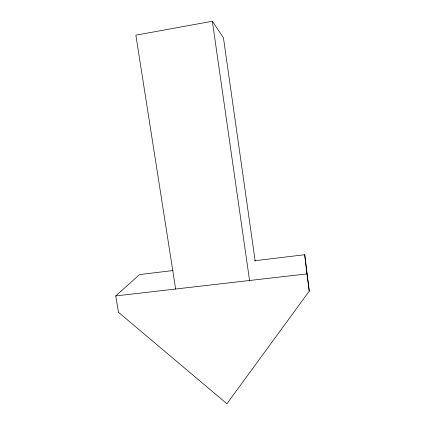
<?xml version="1.0" encoding="UTF-8"?>
<svg xmlns="http://www.w3.org/2000/svg" width="425" height="425" viewBox="0 0 425 425"><rect width="100%" height="100%" fill="white"/><g stroke="black" fill="none" stroke-linecap="round" stroke-linejoin="round"><path stroke-width="0.64" d="M254.692 260.738L304.714 254.724L309.257 291.136L226.913 403.75L118.49 312.306L115.743 295.928L139.517 274.571L173.081 270.539M255.191 261.194L223.444 37.761L212.341 21.25L135.867 35.179L175.684 289.127M115.743 295.928L306.956 273.875L309.257 291.136M212.341 21.25L249.624 280.936M304.714 254.724L306.956 273.875"/></g></svg>
